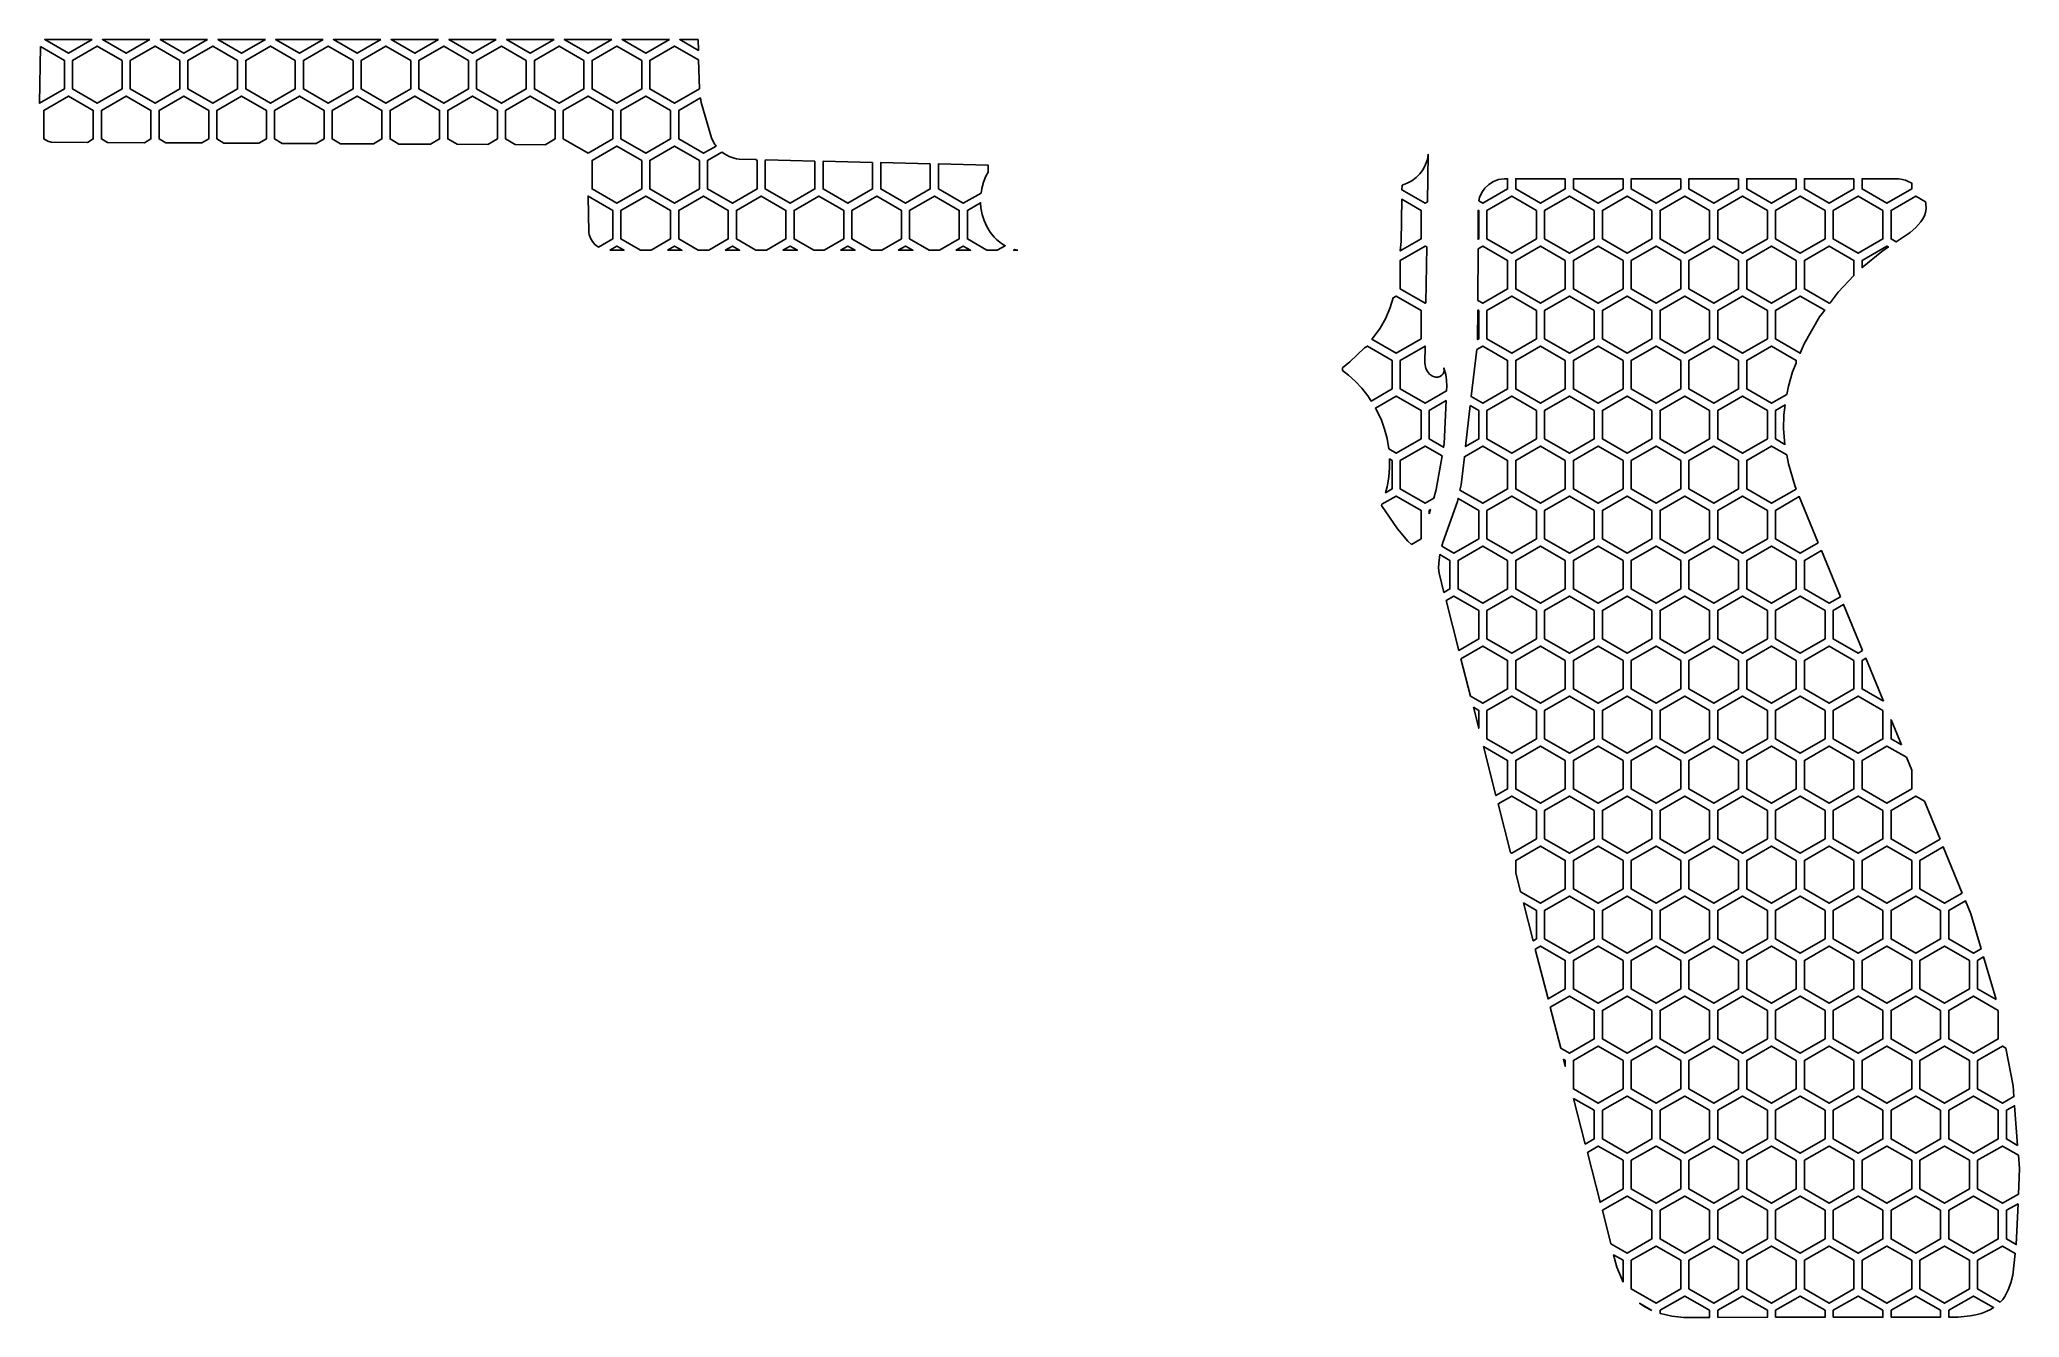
# Model space of a CAD drawing. Header units: millimetres. Extents: x 28 to 149, y -155 to -76.
import ezdxf

# ---------------------------------------------------------------- set-up
doc = ezdxf.new("R2010")
doc.units = ezdxf.units.MM

# ---------------------------------------------------------------- blocks, each defined once
blk = doc.blocks.new('HEX')
blk.add_lwpolyline([(1.516, 0.875), (0, 1.75), (-1.516, 0.875), (-1.516, -0.875), (0, -1.75), (1.516, -0.875)], close=True)

msp = doc.modelspace()

# ---------------------------------------------------------------- linework, layer by layer
for points in [[(27.82, -76.82), (29.278, -77.662), (29.278, -79.412), (27.763, -80.287), (27.82, -76.82)], [(30.979, -76.391), (29.528, -77.229), (28.077, -76.391), (30.979, -76.391)], [(34.51, -76.391), (33.059, -77.229), (31.609, -76.391), (34.51, -76.391)], [(38.041, -76.391), (36.591, -77.229), (35.14, -76.391), (38.041, -76.391)], [(41.573, -76.391), (40.122, -77.229), (38.671, -76.391), (41.573, -76.391)], [(45.104, -76.391), (43.653, -77.229), (42.202, -76.391), (45.104, -76.391)], [(48.635, -76.391), (47.184, -77.229), (45.733, -76.391), (48.635, -76.391)], [(52.166, -76.391), (50.715, -77.229), (49.264, -76.391), (52.166, -76.391)], [(55.697, -76.391), (54.246, -77.229), (52.795, -76.391), (55.697, -76.391)], [(59.228, -76.391), (57.777, -77.229), (56.326, -76.391), (59.228, -76.391)], [(62.759, -76.391), (61.308, -77.229), (59.857, -76.391), (62.759, -76.391)], [(66.29, -76.391), (64.839, -77.229), (63.388, -76.391), (66.29, -76.391)], [(68.12, -79.412), (66.605, -80.287), (65.089, -79.412), (65.089, -77.662), (66.605, -76.787), (68.074, -77.635), (68.12, -79.412)], [(68.042, -76.391), (68.059, -77.049), (66.919, -76.391), (68.042, -76.391)], [(28.475, -82.666), (28.259, -82.612), (28.013, -82.461), (28.013, -80.72), (29.528, -79.845), (31.044, -80.72), (31.044, -82.47), (30.684, -82.678), (28.475, -82.666)], [(31.915, -82.684), (31.544, -82.47), (31.544, -80.72), (33.059, -79.845), (34.575, -80.72), (34.575, -82.47), (34.183, -82.696), (31.915, -82.684)], [(35.478, -82.703), (35.075, -82.47), (35.075, -80.72), (36.591, -79.845), (38.106, -80.72), (38.106, -82.47), (37.683, -82.714), (35.478, -82.703)], [(39.042, -82.721), (38.606, -82.47), (38.606, -80.72), (40.122, -79.845), (41.637, -80.72), (41.637, -82.47), (41.182, -82.733), (39.042, -82.721)], [(42.605, -82.74), (42.137, -82.47), (42.137, -80.72), (43.653, -79.845), (45.168, -80.72), (45.168, -82.47), (44.681, -82.751), (42.605, -82.74)], [(46.169, -82.759), (45.668, -82.47), (45.668, -80.72), (47.184, -79.845), (48.699, -80.72), (48.699, -82.47), (48.181, -82.769), (46.169, -82.759)], [(49.732, -82.778), (49.199, -82.47), (49.199, -80.72), (50.715, -79.845), (52.23, -80.72), (52.23, -82.47), (51.68, -82.788), (49.732, -82.778)], [(53.296, -82.796), (52.73, -82.47), (52.73, -80.72), (54.246, -79.845), (55.762, -80.72), (55.762, -82.47), (55.179, -82.806), (53.296, -82.796)], [(56.859, -82.815), (56.262, -82.47), (56.262, -80.72), (57.777, -79.845), (59.293, -80.72), (59.293, -82.47), (58.679, -82.824), (56.859, -82.815)], [(61.308, -83.345), (59.793, -82.47), (59.793, -80.72), (61.308, -79.845), (62.824, -80.72), (62.824, -82.47), (61.308, -83.345)], [(68.232, -80.238), (68.858, -82.401), (69, -82.696), (69.138, -82.902), (68.37, -83.345), (66.855, -82.47), (66.855, -80.72), (68.183, -79.953), (68.232, -80.238)], [(69.498, -83.271), (69.656, -83.386), (69.937, -83.539), (70.241, -83.648), (70.4, -83.684), (70.562, -83.707), (71.571, -83.732), (71.651, -83.778), (71.651, -85.528), (70.136, -86.403), (68.62, -85.528), (68.62, -83.778), (69.498, -83.271)], [(111.098, -85.288), (111.407, -85.177), (111.697, -85.021), (111.962, -84.824), (112.195, -84.591), (112.391, -84.327), (112.544, -84.038), (112.648, -83.728), (112.696, -83.403), (112.65, -86.321), (112.509, -86.403), (111.093, -85.586), (111.098, -85.288)], [(75.183, -83.818), (75.183, -85.528), (73.667, -86.403), (72.151, -85.528), (72.151, -83.778), (72.206, -83.747), (75.183, -83.818)], [(78.714, -83.902), (78.714, -85.528), (77.198, -86.403), (75.683, -85.528), (75.683, -83.83), (78.714, -83.902)], [(82.245, -83.987), (82.245, -85.528), (80.729, -86.403), (79.214, -85.528), (79.214, -83.914), (82.245, -83.987)], [(85.493, -85.11), (85.39, -85.494), (85.348, -85.775), (84.26, -86.403), (82.745, -85.528), (82.745, -83.998), (85.776, -84.071), (85.776, -84.498), (85.641, -84.742), (85.493, -85.11)], [(61.946, -89.093), (61.728, -88.923), (61.575, -88.743), (61.458, -88.535), (61.382, -88.305), (61.361, -88.183), (61.308, -85.961), (62.824, -86.836), (62.824, -88.586), (61.946, -89.093)], [(64.515, -89.274), (63.324, -88.586), (63.324, -86.836), (64.839, -85.961), (66.355, -86.836), (66.355, -88.586), (65.163, -89.274), (64.515, -89.274)], [(68.048, -89.275), (66.855, -88.586), (66.855, -86.836), (68.37, -85.961), (69.886, -86.836), (69.886, -88.586), (68.693, -89.275), (68.048, -89.275)], [(71.58, -89.276), (70.386, -88.586), (70.386, -86.836), (71.901, -85.961), (73.417, -86.836), (73.417, -88.586), (72.222, -89.276), (71.58, -89.276)], [(75.113, -89.277), (73.917, -88.586), (73.917, -86.836), (75.433, -85.961), (76.948, -86.836), (76.948, -88.586), (75.752, -89.277), (75.113, -89.277)], [(78.646, -89.277), (77.448, -88.586), (77.448, -86.836), (78.964, -85.961), (80.479, -86.836), (80.479, -88.586), (79.281, -89.278), (78.646, -89.277)], [(82.178, -89.278), (80.979, -88.586), (80.979, -86.836), (82.495, -85.961), (84.01, -86.836), (84.01, -88.586), (82.811, -89.279), (82.178, -89.278)], [(115.788, -86.257), (115.842, -86.044), (115.979, -85.741), (116.171, -85.474), (116.411, -85.248), (116.691, -85.073), (117.006, -84.955), (117.346, -84.902), (117.556, -84.902), (117.556, -85.528), (116.04, -86.403), (115.788, -86.257)], [(121.087, -84.902), (121.087, -85.528), (119.571, -86.403), (118.056, -85.528), (118.056, -84.902), (121.087, -84.902)], [(124.618, -84.903), (124.618, -85.528), (123.102, -86.403), (121.587, -85.528), (121.587, -84.902), (124.618, -84.903)], [(128.149, -84.904), (128.149, -85.528), (126.633, -86.403), (125.118, -85.528), (125.118, -84.903), (128.149, -84.904)], [(131.68, -84.905), (131.68, -85.528), (130.164, -86.403), (128.649, -85.528), (128.649, -84.904), (131.68, -84.905)], [(135.211, -84.905), (135.211, -85.528), (133.695, -86.403), (132.18, -85.528), (132.18, -84.905), (135.211, -84.905)], [(138.742, -84.906), (138.742, -85.528), (137.227, -86.403), (135.711, -85.528), (135.711, -84.905), (138.742, -84.906)], [(141.465, -84.907), (141.608, -84.926), (141.886, -84.996), (142.021, -85.044), (142.273, -85.168), (142.273, -85.528), (140.758, -86.403), (139.242, -85.528), (139.242, -84.906), (141.465, -84.907)], [(143.146, -86.418), (143.155, -86.751), (143.117, -86.961), (143.049, -87.162), (142.953, -87.354), (142.833, -87.537), (142.532, -87.881), (142.17, -88.195), (141.317, -88.765), (141.008, -88.586), (141.008, -86.836), (142.523, -85.961), (143.126, -86.309), (143.146, -86.418)], [(85.345, -86.689), (85.417, -87.082), (85.535, -87.462), (85.696, -87.824), (85.901, -88.161), (86.15, -88.468), (86.291, -88.609), (86.607, -88.86), (86.832, -88.996), (86.34, -89.279), (85.711, -89.279), (84.51, -88.586), (84.51, -86.836), (85.321, -86.368), (85.345, -86.689)], [(111.046, -88.744), (111.085, -86.158), (112.259, -86.836), (112.259, -88.586), (110.993, -89.317), (111.046, -88.744)], [(115.764, -86.821), (115.79, -86.836), (115.79, -88.586), (115.754, -88.607), (115.764, -86.821)], [(62.633, -89.273), (63.074, -89.019), (63.515, -89.274), (62.633, -89.273)], [(66.163, -89.274), (66.605, -89.019), (67.047, -89.275), (66.163, -89.274)], [(69.692, -89.275), (70.136, -89.019), (70.58, -89.275), (69.692, -89.275)], [(73.222, -89.276), (73.667, -89.019), (74.113, -89.276), (73.222, -89.276)], [(76.751, -89.277), (77.198, -89.019), (77.645, -89.277), (76.751, -89.277)], [(80.281, -89.278), (80.729, -89.019), (81.178, -89.278), (80.281, -89.278)], [(83.81, -89.279), (84.26, -89.019), (84.711, -89.279), (83.81, -89.279)], [(87.589, -89.28), (87.34, -89.28), (87.417, -89.235), (87.589, -89.28)], [(112.554, -92.493), (112.509, -92.519), (110.993, -91.644), (110.993, -89.894), (112.509, -89.019), (112.607, -89.076), (112.554, -92.493)], [(115.751, -89.186), (116.04, -89.019), (117.556, -89.894), (117.556, -91.644), (116.04, -92.519), (115.733, -92.342), (115.751, -89.186)], [(137.767, -91.844), (137.29, -92.483), (137.227, -92.519), (135.711, -91.644), (135.711, -89.894), (137.227, -89.019), (138.742, -89.894), (138.742, -90.816), (137.767, -91.844)], [(140.44, -89.35), (139.242, -90.334), (139.242, -89.894), (140.758, -89.019), (140.853, -89.074), (140.44, -89.35)], [(109.357, -94.6), (109.756, -94.034), (110.1, -93.43), (110.381, -92.785), (110.565, -92.18), (110.743, -92.077), (112.259, -92.952), (112.259, -94.702), (110.743, -95.577), (109.257, -94.719), (109.357, -94.6)], [(115.73, -92.917), (115.79, -92.952), (115.79, -94.702), (115.72, -94.742), (115.73, -92.917)], [(136.637, -93.357), (135.699, -94.991), (135.458, -95.575), (133.945, -94.702), (133.945, -92.952), (135.461, -92.077), (136.95, -92.937), (136.637, -93.357)], [(108.997, -98.17), (108.638, -97.719), (108.244, -97.298), (107.817, -96.91), (107.462, -96.638), (107.462, -96.474), (107.904, -96.107), (108.799, -95.238), (108.978, -95.135), (110.493, -96.01), (110.493, -97.76), (109.216, -98.497), (108.997, -98.17)], [(113.816, -97.214), (113.838, -97.579), (113.825, -97.875), (112.509, -98.635), (110.993, -97.76), (110.993, -96.01), (112.509, -95.135), (112.496, -96.188), (112.561, -96.498), (112.652, -96.692), (112.786, -96.861), (112.957, -96.985), (113.155, -97.047), (113.313, -97.038), (113.459, -96.975), (113.543, -96.909), (113.611, -96.828), (113.658, -96.737), (113.681, -96.639), (113.661, -96.487), (113.768, -96.871), (113.816, -97.214)], [(115.668, -95.35), (116.04, -95.135), (117.556, -96.01), (117.556, -97.76), (116.04, -98.635), (115.335, -98.228), (115.668, -95.35)], [(134.992, -96.705), (134.738, -97.579), (134.632, -98.094), (133.695, -98.635), (132.18, -97.76), (132.18, -96.01), (133.695, -95.135), (135.211, -96.01), (135.211, -96.174), (134.992, -96.705)], [(110.287, -101.429), (110.182, -100.794), (110.031, -100.218), (109.837, -99.676), (109.598, -99.151), (109.473, -98.927), (110.743, -98.193), (112.259, -99.068), (112.259, -100.818), (110.743, -101.693), (110.287, -101.429)], [(113.675, -101.119), (113.639, -101.326), (112.759, -100.818), (112.759, -99.068), (113.797, -98.469), (113.675, -101.119)], [(115.273, -98.769), (115.79, -99.068), (115.79, -100.818), (114.982, -101.285), (115.273, -98.769)], [(134.454, -99.334), (134.434, -100.205), (134.519, -101.149), (133.945, -100.818), (133.945, -99.068), (134.525, -98.734), (134.454, -99.334)], [(113.19, -103.905), (113.034, -104.448), (112.509, -104.751), (110.993, -103.876), (110.993, -102.126), (112.509, -101.251), (113.547, -101.851), (113.19, -103.905)], [(114.711, -103.628), (114.911, -101.903), (116.04, -101.251), (117.556, -102.126), (117.556, -103.876), (116.04, -104.751), (114.642, -103.944), (114.711, -103.628)], [(134.744, -102.336), (135.118, -103.667), (135.205, -103.879), (133.695, -104.751), (132.18, -103.876), (132.18, -102.126), (133.695, -101.251), (134.641, -101.797), (134.744, -102.336)], [(110.187, -103.75), (110.286, -103.163), (110.334, -102.57), (110.333, -102.034), (110.493, -102.126), (110.493, -103.876), (110.097, -104.105), (110.187, -103.75)], [(111.671, -107.273), (111.455, -107.077), (110.831, -106.306), (109.844, -104.889), (109.87, -104.813), (110.743, -104.309), (112.259, -105.184), (112.259, -106.934), (111.671, -107.273)], [(112.759, -105.405), (112.759, -105.184), (112.835, -105.14), (112.759, -105.405)], [(113.593, -107.152), (114.491, -104.641), (114.531, -104.457), (115.79, -105.184), (115.79, -106.934), (114.274, -107.809), (113.532, -107.381), (113.593, -107.152)], [(136.56, -107.175), (135.461, -107.809), (133.945, -106.934), (133.945, -105.184), (135.397, -104.346), (136.56, -107.175)], [(137.915, -110.47), (137.227, -110.867), (135.711, -109.992), (135.711, -108.242), (136.752, -107.641), (137.915, -110.47)], [(113.362, -109.033), (113.336, -108.721), (113.341, -108.408), (113.408, -107.886), (114.024, -108.242), (114.024, -109.992), (113.661, -110.202), (113.362, -109.033)], [(113.79, -110.705), (114.274, -110.425), (115.79, -111.3), (115.79, -113.05), (114.571, -113.754), (113.79, -110.705)], [(139.27, -113.765), (138.992, -113.925), (137.477, -113.05), (137.477, -111.3), (138.107, -110.936), (139.27, -113.765)], [(114.7, -114.257), (116.04, -113.483), (117.556, -114.358), (117.556, -116.108), (116.04, -116.983), (115.287, -116.548), (114.7, -114.257)], [(140.543, -116.859), (139.242, -116.108), (139.242, -114.358), (139.462, -114.231), (140.543, -116.859)], [(115.461, -117.226), (115.79, -117.416), (115.79, -118.512), (115.461, -117.226)], [(141.642, -119.532), (141.008, -119.166), (141.008, -117.99), (141.642, -119.532)], [(116.073, -119.618), (117.556, -120.474), (117.556, -122.224), (116.846, -122.634), (116.073, -119.618)], [(142.273, -121.068), (142.273, -122.224), (140.758, -123.099), (139.242, -122.224), (139.242, -120.474), (140.758, -119.599), (141.953, -120.289), (142.273, -121.068)], [(116.975, -123.137), (117.806, -122.657), (119.321, -123.532), (119.321, -125.282), (117.806, -126.157), (117.738, -126.118), (116.975, -123.137)], [(144.013, -125.297), (142.523, -126.157), (141.008, -125.282), (141.008, -123.532), (142.523, -122.657), (143.053, -122.963), (144.013, -125.297)], [(118.056, -127.357), (118.056, -126.59), (119.571, -125.715), (121.087, -126.59), (121.087, -128.34), (119.571, -129.215), (118.351, -128.511), (118.056, -127.357)], [(145.368, -128.592), (144.289, -129.215), (142.773, -128.34), (142.773, -126.59), (144.204, -125.764), (145.368, -128.592)], [(118.525, -129.188), (119.321, -129.648), (119.321, -131.398), (119.12, -131.514), (118.525, -129.188)], [(145.887, -129.856), (146.52, -132.004), (146.054, -132.273), (144.539, -131.398), (144.539, -129.648), (145.559, -129.059), (145.887, -129.856)], [(119.249, -132.017), (119.571, -131.831), (121.087, -132.706), (121.087, -134.456), (120.03, -135.066), (119.249, -132.017)], [(147.437, -135.11), (146.304, -134.456), (146.304, -132.706), (146.666, -132.497), (147.437, -135.11)], [(120.159, -135.569), (121.337, -134.889), (122.852, -135.764), (122.852, -137.514), (121.337, -138.389), (120.802, -138.081), (120.159, -135.569)], [(148.471, -140.391), (148.521, -141.042), (147.82, -141.447), (146.304, -140.572), (146.304, -138.822), (147.82, -137.947), (148.03, -138.068), (148.471, -140.391)], [(120.976, -138.758), (121.087, -138.822), (121.087, -139.191), (120.976, -138.758)], [(121.589, -141.151), (122.852, -141.88), (122.852, -143.63), (122.305, -143.946), (121.589, -141.151)], [(148.752, -144.024), (148.07, -143.63), (148.07, -141.88), (148.564, -141.595), (148.752, -144.024)], [(122.434, -144.449), (123.102, -144.063), (124.618, -144.938), (124.618, -146.688), (123.215, -147.498), (122.434, -144.449)], [(148.861, -145.443), (148.799, -146.998), (147.82, -147.563), (146.304, -146.688), (146.304, -144.938), (147.82, -144.063), (148.798, -144.628), (148.861, -145.443)], [(123.867, -150.043), (123.352, -147.996), (124.868, -147.121), (126.383, -147.996), (126.383, -149.746), (124.868, -150.621), (123.867, -150.043)], [(148.776, -147.589), (148.672, -150.094), (148.07, -149.746), (148.07, -147.996), (148.776, -147.589)], [(124.618, -152.394), (124.233, -151.475), (124.04, -150.721), (124.618, -151.054), (124.618, -152.394)], [(148.458, -151.961), (148.343, -152.424), (148.183, -152.86), (147.969, -153.26), (147.838, -153.443), (147.692, -153.606), (146.304, -152.804), (146.304, -151.054), (147.82, -150.179), (148.61, -150.635), (148.458, -151.961)], [(126.383, -154.114), (125.952, -153.897), (125.633, -153.679), (126.383, -154.114)], [(128.344, -154.545), (127.611, -154.462), (126.91, -154.307), (126.883, -154.298), (126.883, -154.112), (128.399, -153.237), (129.914, -154.112), (129.914, -154.544), (128.344, -154.545)], [(130.414, -154.543), (130.414, -154.112), (131.93, -153.237), (133.445, -154.112), (133.445, -154.54), (130.414, -154.543)], [(133.945, -154.539), (133.945, -154.112), (135.461, -153.237), (136.977, -154.112), (136.977, -154.536), (133.945, -154.539)], [(137.477, -154.535), (137.477, -154.112), (138.992, -153.237), (140.508, -154.112), (140.508, -154.532), (137.477, -154.535)], [(141.008, -154.531), (141.008, -154.112), (142.523, -153.237), (144.039, -154.112), (144.039, -154.528), (141.008, -154.531)], [(147.131, -154.042), (146.836, -154.187), (146.521, -154.302), (146.189, -154.391), (145.844, -154.455), (145.122, -154.527), (144.539, -154.528), (144.539, -154.112), (146.054, -153.237), (147.28, -153.945), (147.131, -154.042)]]:
    msp.add_lwpolyline(points, close=True)

# ---------------------------------------------------------------- block references
for p in [(31.294, -78.537), (34.825, -78.537), (38.356, -78.537), (41.887, -78.537), (45.418, -78.537), (48.949, -78.537), (52.48, -78.537), (56.012, -78.537), (59.543, -78.537), (63.074, -78.537), (64.839, -81.595), (63.074, -84.653), (66.605, -84.653), (117.806, -87.711), (121.337, -87.711), (124.868, -87.711), (128.399, -87.711), (131.93, -87.711), (135.461, -87.711), (138.992, -87.711), (119.571, -90.769), (123.102, -90.769), (126.633, -90.769), (130.164, -90.769), (133.695, -90.769), (117.806, -93.827), (121.337, -93.827), (124.868, -93.827), (128.399, -93.827), (131.93, -93.827), (119.571, -96.885), (123.102, -96.885), (126.633, -96.885), (130.164, -96.885), (117.806, -99.943), (121.337, -99.943), (124.868, -99.943), (128.399, -99.943), (131.93, -99.943), (119.571, -103.001), (123.102, -103.001), (126.633, -103.001), (130.164, -103.001), (117.806, -106.059), (121.337, -106.059), (124.868, -106.059), (128.399, -106.059), (131.93, -106.059), (116.04, -109.117), (119.571, -109.117), (123.102, -109.117), (126.633, -109.117), (130.164, -109.117), (133.695, -109.117), (117.806, -112.175), (121.337, -112.175), (124.868, -112.175), (128.399, -112.175), (131.93, -112.175), (135.461, -112.175), (119.571, -115.233), (123.102, -115.233), (126.633, -115.233), (130.164, -115.233), (133.695, -115.233), (137.227, -115.233), (117.806, -118.291), (121.337, -118.291), (124.868, -118.291), (128.399, -118.291), (131.93, -118.291), (135.461, -118.291), (138.992, -118.291), (119.571, -121.349), (123.102, -121.349), (126.633, -121.349), (130.164, -121.349), (133.695, -121.349), (137.227, -121.349), (121.337, -124.407), (124.868, -124.407), (128.399, -124.407), (131.93, -124.407), (135.461, -124.407), (138.992, -124.407), (123.102, -127.465), (126.633, -127.465), (130.164, -127.465), (133.695, -127.465), (137.227, -127.465), (140.758, -127.465), (121.337, -130.523), (124.868, -130.523), (128.399, -130.523), (131.93, -130.523), (135.461, -130.523), (138.992, -130.523), (142.523, -130.523), (123.102, -133.581), (126.633, -133.581), (130.164, -133.581), (133.695, -133.581), (137.227, -133.581), (140.758, -133.581), (144.289, -133.581), (124.868, -136.639), (128.399, -136.639), (131.93, -136.639), (135.461, -136.639), (138.992, -136.639), (142.523, -136.639), (146.054, -136.639), (123.102, -139.697), (126.633, -139.697), (130.164, -139.697), (133.695, -139.697), (137.227, -139.697), (140.758, -139.697), (144.289, -139.697), (124.868, -142.755), (128.399, -142.755), (131.93, -142.755), (135.461, -142.755), (138.992, -142.755), (142.523, -142.755), (146.054, -142.755), (126.633, -145.813), (130.164, -145.813), (133.695, -145.813), (137.227, -145.813), (140.758, -145.813), (144.289, -145.813), (128.399, -148.871), (131.93, -148.871), (135.461, -148.871), (138.992, -148.871), (142.523, -148.871), (146.054, -148.871), (126.633, -151.929), (130.164, -151.929), (133.695, -151.929), (137.227, -151.929), (140.758, -151.929), (144.289, -151.929)]:
    msp.add_blockref('HEX', p)

doc.saveas('drawing.dxf')
